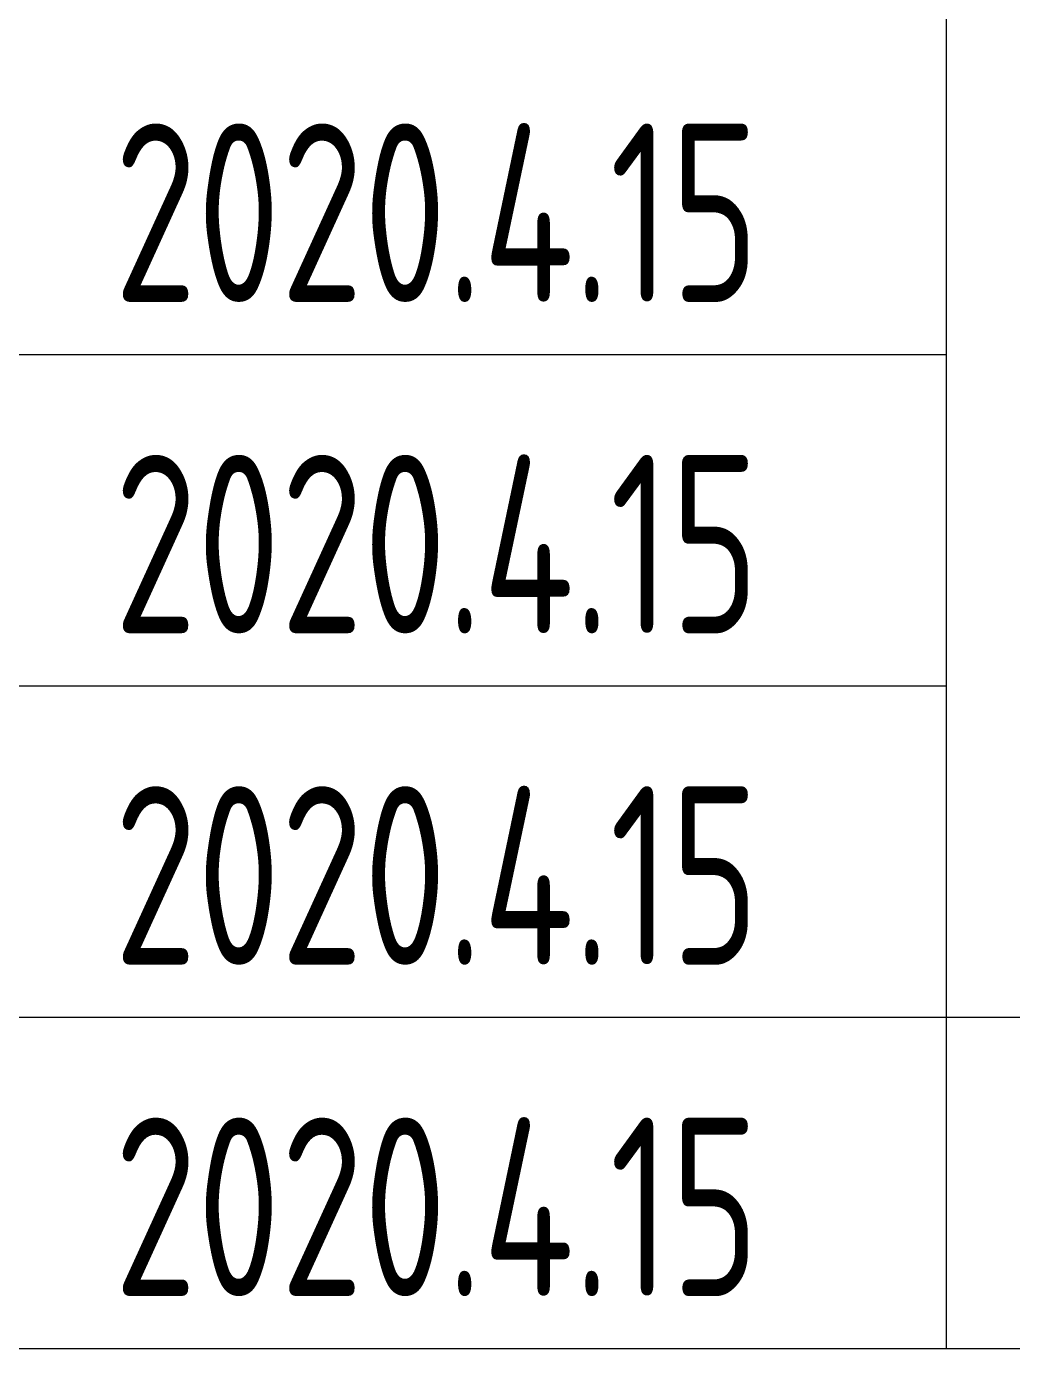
# Model space of a CAD drawing. Extents: x 5693218 to 11495510, y -728562 to -461276.
# Drawn here: x 5699412 to 5701347, y -501232 to -498639 of the extents above; entities that cross this region are included whole.
import ezdxf
from ezdxf.enums import TextEntityAlignment as Align

# ---------------------------------------------------------------- set-up
doc = ezdxf.new("R2010")
doc.units = 0
doc.header["$LTSCALE"] = 1000
doc.header["$MEASUREMENT"] = 0
doc.layers.get('0').update_dxf_attribs({"linetype": 'CONTINUOUS'})
doc.styles.add('sceie', font='sceie.shx', dxfattribs={"width": 0.7, "bigfont": 'sceic.shx'})

msp = doc.modelspace()

# ---------------------------------------------------------------- linework, layer by layer
for p, q in [((5701217.9, -501232.5), (5701217.9, -497982.5)), ((5695717.9, -499282.5), (5701217.9, -499282.5)), ((5695717.9, -499932.5), (5701217.9, -499932.5)), ((5695717.9, -500582.5), (5701217.9, -500582.5)), ((5701217.9, -500582.5), (5713717.9, -500582.5)), ((5695717.9, -501232.5), (5713717.9, -501232.5))]:
    msp.add_line(p, q)

# ---------------------------------------------------------------- texts
at = {"style": 'sceie', "width": 0.8}
for p in [(5700217.3, -499003.9), (5700217.3, -499653.9), (5700217.3, -500303.9), (5700217.3, -500953.9)]:
    msp.add_attdef('2020.4.15', text='200320-02-040', height=350, dxfattribs=at).set_placement(p, align=Align.MIDDLE)

doc.saveas('drawing.dxf')
